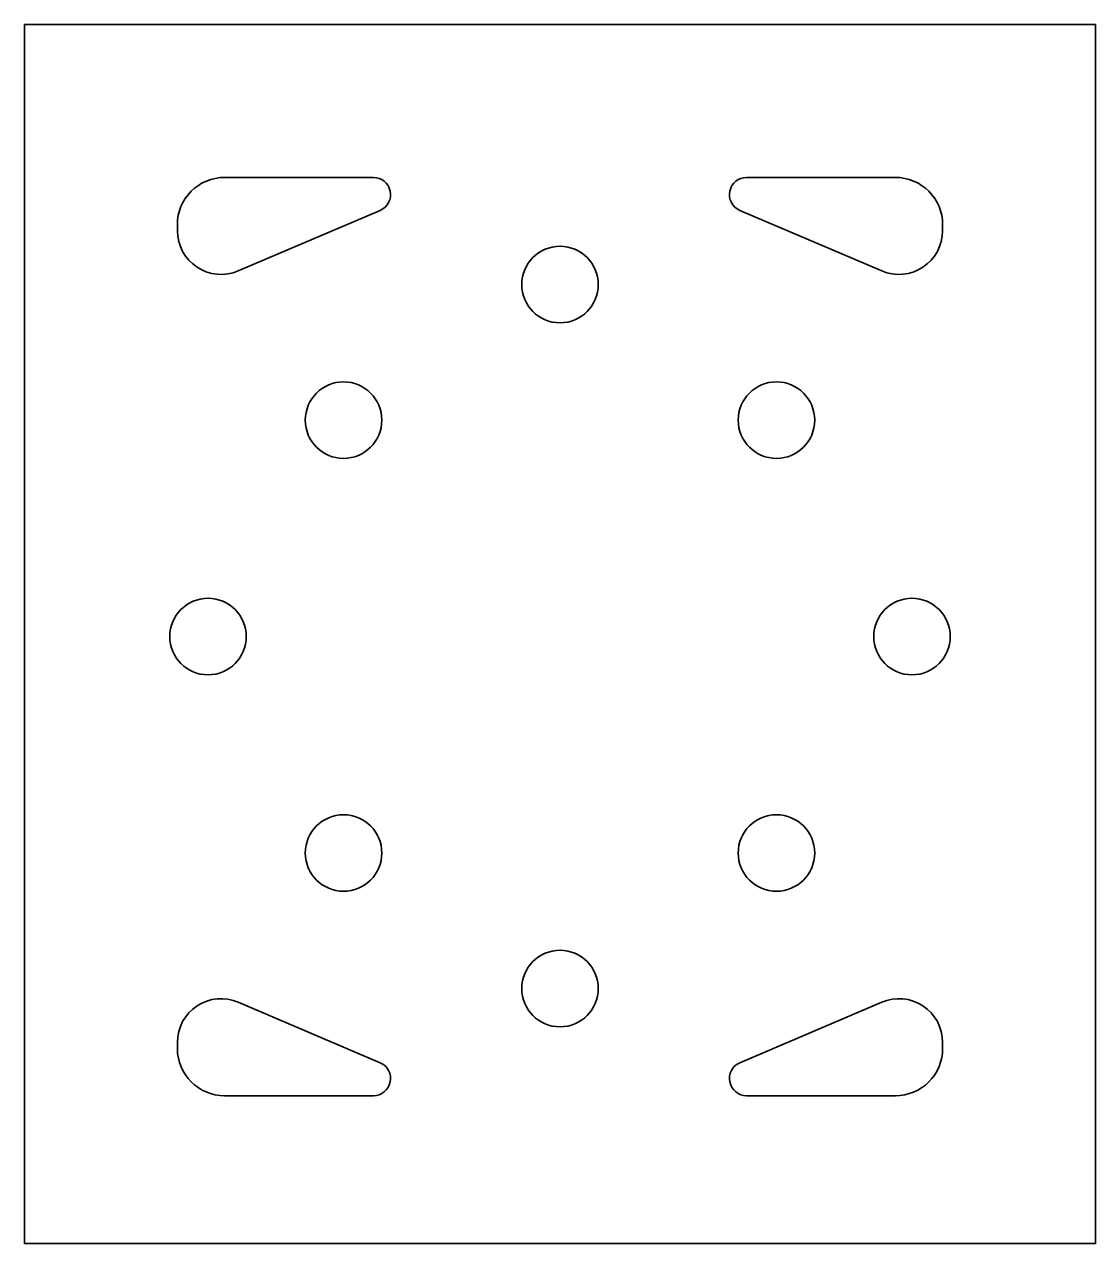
# Model space of a CAD drawing. Extents: x 559.5 to 629.5, y 380.7 to 460.3.
import ezdxf

# ---------------------------------------------------------------- set-up
doc = ezdxf.new("R2010")
doc.units = 0

msp = doc.modelspace()

# ---------------------------------------------------------------- linework, layer by layer
at = {"color": 7, "lineweight": 35}
for p, q in [((559.5, 460.332489), (559.5, 380.66748)), ((559.5, 460.332489), (629.5, 460.332489)), ((629.5, 380.66748), (629.5, 460.332489)), ((629.5, 380.66748), (559.5, 380.66748))]:
    msp.add_line(p, q, dxfattribs=at)
at = {"color": 7, "lineweight": 35, "ltscale": 0.243239}
for p, q in [((572.575684, 450.332489), (582.305237, 450.332489)), ((616.424316, 450.332489), (606.694763, 450.332489)), ((572.575684, 390.332489), (582.305237, 390.332489)), ((616.424316, 390.332489), (606.694763, 390.332489))]:
    msp.add_line(p, q, dxfattribs=at)
at = {"color": 7, "lineweight": 35, "ltscale": 0.251894}
for p, q in [((573.480469, 444.221344), (582.745789, 448.180481)), ((615.519531, 444.221344), (606.254211, 448.180481)), ((573.480469, 396.443634), (582.745789, 392.484497)), ((615.519531, 396.443634), (606.254211, 392.484497))]:
    msp.add_line(p, q, dxfattribs=at)
at = {"color": 7, "lineweight": 35, "ltscale": 0.010194}
for p, q in [((569.5, 447.256836), (569.5, 446.849091)), ((619.5, 447.256836), (619.5, 446.849091)), ((569.5, 393.408142), (569.5, 393.815887)), ((619.5, 393.408142), (619.5, 393.815887))]:
    msp.add_line(p, q, dxfattribs=at)
at = {"color": 7, "lineweight": 35}
for centre in [(594.5, 443.332489), (580.357849, 434.474609), (608.642151, 434.474609), (571.5, 420.332489), (617.5, 420.332489), (580.357849, 406.190369), (608.642151, 406.190369), (594.5, 397.332489)]:
    msp.add_circle(centre, 2.5, dxfattribs=at)
for centre, radius, start, end in [((572.575684, 447.256836), 3.075668, 90.000003, 180.000005), ((582.305237, 449.211395), 1.121087, 293.137427, 90.000003), ((606.694763, 449.211395), 1.121087, 90.000003, 246.862568), ((616.424316, 447.256836), 3.075668, 0, 90.000003), ((572.357605, 446.849091), 2.857608, 180.000005, 293.137427), ((616.642395, 446.849091), 2.857608, 246.862568, 360), ((572.357605, 393.815887), 2.857608, 66.862573, 179.999995), ((616.642395, 393.815887), 2.857608, 360, 113.137432), ((572.575684, 393.408142), 3.075668, 180.000005, 269.999997), ((616.424316, 393.408142), 3.075668, 269.999997, 360), ((582.305237, 391.453583), 1.121087, 269.999997, 66.862573), ((606.694763, 391.453583), 1.121087, 113.137432, 269.999997)]:
    msp.add_arc(centre, radius, start, end, dxfattribs=at)

doc.saveas('drawing.dxf')
